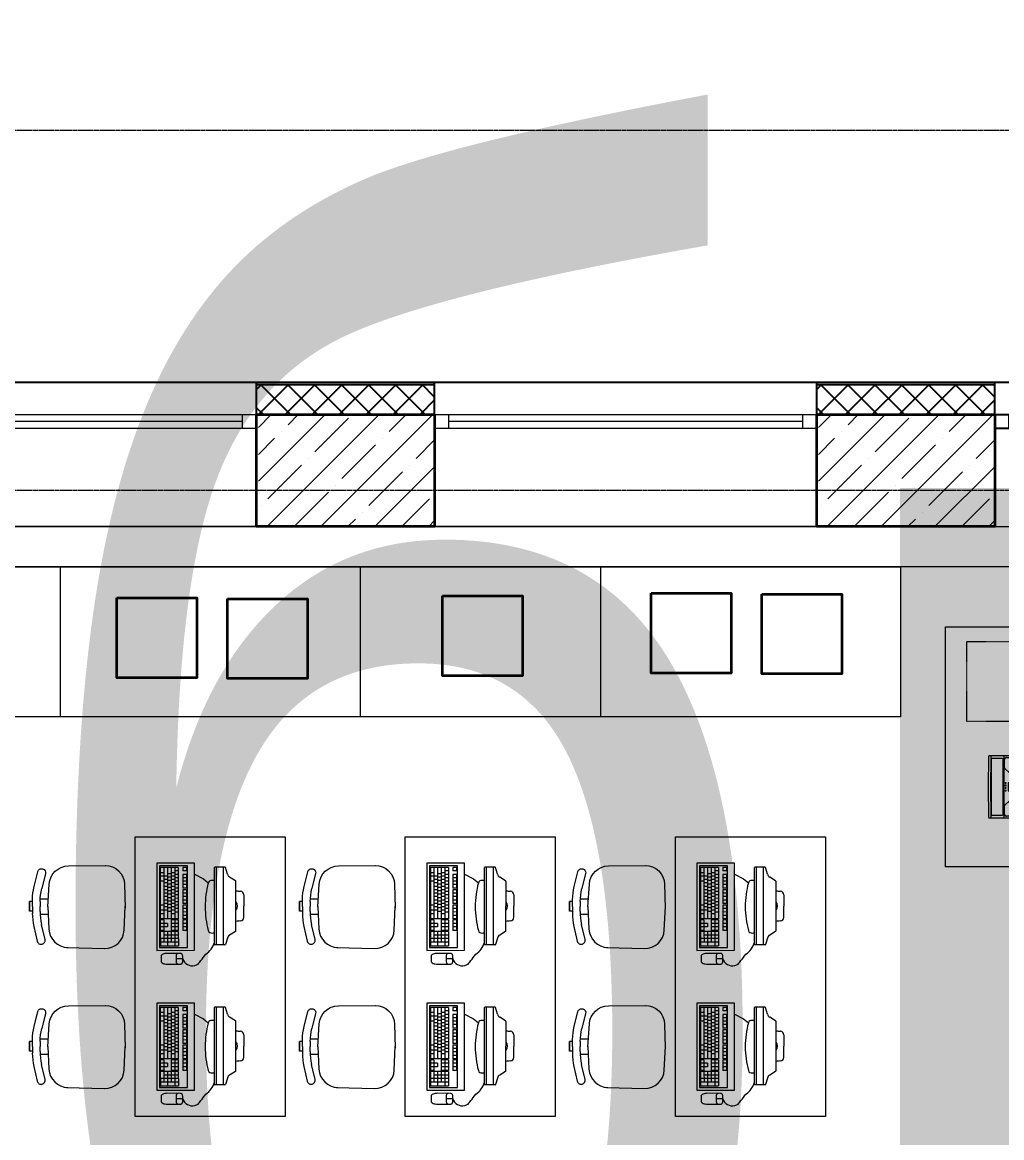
# Model space of a CAD drawing. Header units: millimetres. Extents: x 0 to 168960, y -92093 to 443706.
# Drawn here: x 41887 to 46783, y 316665 to 322243 of the extents above; entities that cross this region are included whole.
import ezdxf
from ezdxf.enums import TextEntityAlignment as Align

# ---------------------------------------------------------------- set-up
doc = ezdxf.new("R2018")
doc.units = ezdxf.units.MM
doc.linetypes.add('HIDDEN', pattern=[0.375, 0.25, -0.125])
doc.linetypes.add('осевая', pattern=[50.8, 31.75, -6.35, 6.35, -6.35])
for name, color, linetype, lineweight in [('_0', 7, 'Continuous', 15), ('АР_Названия помещений', 124, 'Continuous', 5), ('АР_Номер помещения', 1, 'Continuous', 25), ('АР_Окна БЛОК', 250, 'Continuous', 13), ('АР_Помещения_площадь', 19, 'Continuous', 9)]:
    doc.layers.add(name, color=color, linetype=linetype, lineweight=lineweight)
doc.layers.add('АР_Сущ.Несущая стена', color=7, linetype='Continuous')
doc.styles.add('ISOCPEUR', font='isocpeur.ttf', dxfattribs={"height": 175})
doc.styles.get("Standard").update_dxf_attribs({"font": 'arial.ttf'})

# ---------------------------------------------------------------- blocks, each defined once
blk = doc.blocks.new('ОКНО 1910')
at = {"layer": 'АР_Окна БЛОК', "color": 8, "ltscale": 0.1}
for points in [[(178763.3, -124524.8), (180673.3, -124524.8), (180673.3, -125084.8), (178763.3, -125084.8)], [(178763.3, -125014.8), (180673.3, -125014.8), (180673.3, -125084.8), (178763.3, -125084.8)], [(178763.3, -125014.8), (178833.3, -125014.8), (178833.3, -125084.8), (178763.3, -125084.8)], [(180603.3, -125014.8), (180673.3, -125014.8), (180673.3, -125084.8), (180603.3, -125084.8)]]:
    blk.add_lwpolyline(points, close=True, dxfattribs=at)
blk.add_lwpolyline([(178833.3, -125049.8), (180603.3, -125049.8)], dxfattribs=at)
blk = doc.blocks.new('3 ЭТАЖ')
at = {"layer": 'АР_Сущ.Несущая стена', "ltscale": 0.1}
h = blk.add_hatch(dxfattribs=at)
h.set_pattern_fill('ANSI37', color=8, scale=30, angle=180)
h.set_pattern_definition([(225, (330133.215, -168141.7), (67.35192, -67.35192), []), (315, (330133.215, -168141.7), (67.35192, 67.35192), [])])
h.paths.add_polyline_path([(151369.9, -43056.9), (152259.9, -43056.9), (152259.9, -42906.9), (151369.9, -42906.9)])
h = blk.add_hatch(dxfattribs=at)
h.set_pattern_fill('ANSI37', color=8, scale=30, angle=180)
h.set_pattern_definition([(225, (332933.215, -168141.7), (67.35192, -67.35192), []), (315, (332933.215, -168141.7), (67.35192, 67.35192), [])])
h.paths.add_polyline_path([(154169.9, -43056.9), (155059.9, -43056.9), (155059.9, -42906.9), (154169.9, -42906.9)])
at = {"layer": 'АР_Сущ.Несущая стена', "lineweight": 13, "ltscale": 10000}
h = blk.add_hatch(dxfattribs=at)
h.set_pattern_fill('ANSI35', color=8, scale=30)
h.set_pattern_definition([(45, (-26494.48, 81467.89), (-134.70384, 134.70384), []), (45, (-26359.77, 81467.89), (-134.70384, 134.70384), [238.125, -47.625, 0, -47.625])])
h.paths.add_polyline_path([(152259.9, -43261.9), (151378.9, -43261.9), (151378.9, -43616.9), (152259.9, -43616.9), (152259.9, -43546.9)])
h.paths.add_polyline_path([(152259.9, -43056.9), (151378.9, -43056.9), (151378.9, -43261.9), (152259.9, -43261.9)])
h = blk.add_hatch(dxfattribs=at)
h.set_pattern_fill('ANSI35', color=8, scale=30)
h.set_pattern_definition([(45, (-23694.48, 81467.89), (-134.70384, 134.70384), []), (45, (-23559.77, 81467.89), (-134.70384, 134.70384), [238.125, -47.625, 0, -47.625])])
h.paths.add_polyline_path([(155059.9, -43261.9), (154178.9, -43261.9), (154178.9, -43616.9), (155059.9, -43616.9), (155059.9, -43546.9)])
h.paths.add_polyline_path([(155059.9, -43056.9), (154178.9, -43056.9), (154178.9, -43261.9), (155059.9, -43261.9)])
at = {"layer": 'АР_Сущ.Несущая стена', "color": 8, "ltscale": 0.1}
for points in [[(156752.3, -42896.9), (138222.8, -42896.9), (138222.8, -41095.4), (133195.8, -41095.4), (133195.8, -42896.9), (133154.3, -42896.9)], [(151369.9, -43056.9), (151369.9, -42896.9)], [(151369.9, -42906.9), (152259.9, -42906.9)], [(152259.9, -43056.9), (152259.9, -42896.9)], [(154169.9, -43056.9), (154169.9, -42896.9)], [(154169.9, -42906.9), (155059.9, -42906.9)], [(155059.9, -43056.9), (155059.9, -42896.9)]]:
    blk.add_lwpolyline(points, dxfattribs=at)
at = {"layer": 'АР_Сущ.Несущая стена', "color": 8, "linetype": 'Continuous', "lineweight": 35, "flags": 128}
for points in [[(151369.9, -43056.9), (152259.9, -43056.9), (152259.9, -43616.9), (151369.9, -43616.9)], [(154169.9, -43056.9), (155059.9, -43056.9), (155059.9, -43616.9), (154169.9, -43616.9)]]:
    blk.add_lwpolyline(points, close=True, dxfattribs=at)
at = {"layer": 'АР_Сущ.Несущая стена', "color": 8, "ltscale": 0.1}
blk.add_lwpolyline([(155129.9, -43126.9), (155059.9, -43126.9), (155059.9, -43056.9), (155129.9, -43056.9)], close=True, dxfattribs=at)
at = {"layer": 'АР_Сущ.Несущая стена', "color": 8, "rotation": 180}
for p in [(330133.2, -168141.7), (332933.2, -168141.7)]:
    blk.add_blockref('ОКНО 1910', p, dxfattribs=at)
blk = doc.blocks.new('*U362')
at = {"color": 8, "style": 'ISOCPEUR', "width": 0.7, "flags": 1}
blk.add_attdef('КАТЕГОРИЯ', (-499.2, -2092.2), '', height=250, dxfattribs=at)
at = {"layer": 'АР_Номер помещения', "color": 8, "style": 'ISOCPEUR', "width": 0.7}
blk.add_attdef('НОМЕР_ПОМЕЩЕНИЯ', text='', height=300, dxfattribs=at).set_placement((-17564.9, 2858.2), align=Align.MIDDLE_CENTER)
at = {"layer": 'АР_Помещения_площадь', "color": 8, "style": 'ISOCPEUR', "width": 0.7}
blk.add_attdef('ПЛОЩАДЬ_ПОМЕЩЕНИЯ', text='', height=200, dxfattribs=at).set_placement((-1475.6, 2342.5), align=Align.MIDDLE_RIGHT)
at = {"layer": 'АР_Помещения_площадь', "color": 8, "lineweight": 30, "width": 0.7, "flags": 104}
blk.add_attdef('ИМЯ_ПОМЕЩЕНИЯ', text='', height=100, dxfattribs=at).set_placement((157.6, 1217.1), align=Align.MIDDLE_CENTER)
blk = doc.blocks.new('laptop')
at = {"color": 8}
for p, q in [((-150.3, 324.5), (-155, 323.2)), ((-150.3, 324.5), (-155, 323.2)), ((-155, 323.2), (-155, 9.7)), ((-155, 323.2), (-155, 9.7)), ((-150.3, 312.7), (-155, 311.4)), ((0, 325.7), (-150.3, 324.5)), ((0, 325.7), (-150.3, 324.5)), ((0, 313.9), (-150.3, 312.7)), ((-143, 308.8), (-140, 309.5)), ((-143, 253.6), (-143, 308.8)), ((-140, 309.5), (140, 309.5)), ((150.3, 324.5), (0, 325.7)), ((150.3, 324.5), (0, 325.7)), ((150.3, 312.7), (0, 313.9)), ((140, 309.5), (143, 308.8)), ((143, 308.8), (143, 253.6)), ((155, 323.2), (150.3, 324.5)), ((155, 323.2), (150.3, 324.5)), ((155, 311.4), (150.3, 312.7)), ((155, 9.7), (155, 323.2)), ((155, 9.7), (155, 323.2)), ((155, 248), (-155, 248)), ((-147, 210), (-147, 234)), ((-140, 252.9), (-143, 253.6)), ((140, 252.9), (-140, 252.9)), ((-137, 244), (-95.6, 244)), ((-68, 218.5), (-92, 242.5)), ((-18.5, 241.8), (-20.5, 241.8)), ((-20.5, 241.8), (-20.5, 236.8)), ((-20.5, 236.8), (-18.5, 236.8)), ((-20.5, 226), (-20.5, 220.4)), ((20.5, 226), (-20.5, 226)), ((-18.5, 236.8), (-18.5, 241.8)), ((-5.5, 241.8), (-7.5, 241.8)), ((-7.5, 241.8), (-7.5, 236.8)), ((-7.5, 236.8), (-5.5, 236.8)), ((-5.5, 236.8), (-5.5, 241.8)), ((7.5, 241.8), (5.5, 241.8)), ((5.5, 241.8), (5.5, 236.8)), ((5.5, 236.8), (7.5, 236.8)), ((7.5, 236.8), (7.5, 241.8)), ((20.5, 241.8), (18.5, 241.8)), ((18.5, 241.8), (18.5, 236.8)), ((18.5, 236.8), (20.5, 236.8)), ((20.5, 236.8), (20.5, 241.8)), ((20.5, 220.4), (20.5, 226)), ((68, 218.5), (92, 242.5)), ((95.6, 244), (137, 244)), ((143, 253.6), (140, 252.9)), ((147, 234), (147, 210)), ((-147, 210), (-147, 100)), ((147, 210), (-147, 210)), ((-147, 210), (-71.6, 210)), ((-130, 194.2), (-147, 194.2)), ((147, 191.7), (-147, 191.7)), ((147, 173.3), (-147, 173.3)), ((-138, 191.7), (-138, 173.3)), ((-130, 210), (-130, 194.2)), ((-129, 173.3), (-129, 155)), ((-127.5, 210), (-127.5, 194.2)), ((76.5, 194.2), (-127.5, 194.2)), ((-118.5, 191.7), (-118.5, 173.3)), ((-110.5, 210), (-110.5, 194.2)), ((-109.5, 173.3), (-109.5, 155)), ((-99, 191.7), (-99, 173.3)), ((-93.5, 210), (-93.5, 194.2)), ((-90, 173.3), (-90, 155)), ((-79.5, 191.7), (-79.5, 173.3)), ((-76.5, 210), (-76.5, 194.2)), ((-70.5, 173.3), (-70.5, 155)), ((-60, 191.7), (-60, 173.3)), ((-59.5, 210), (-59.5, 194.2)), ((-51, 173.3), (-51, 155)), ((-42.5, 210), (-42.5, 194.2)), ((-40.5, 191.7), (-40.5, 173.3)), ((-31.5, 173.3), (-31.5, 155)), ((-25.5, 210), (-25.5, 194.2)), ((-21, 191.7), (-21, 173.3)), ((-20.5, 220.4), (20.5, 220.4)), ((-12, 173.3), (-12, 155)), ((-8.5, 210), (-8.5, 194.2)), ((-1.5, 191.7), (-1.5, 173.3)), ((7.5, 173.3), (7.5, 155)), ((8.5, 210), (8.5, 194.2)), ((18, 191.7), (18, 173.3)), ((25.5, 210), (25.5, 194.2)), ((27, 173.3), (27, 155)), ((37.5, 191.7), (37.5, 173.3)), ((42.5, 210), (42.5, 194.2)), ((46.5, 173.3), (46.5, 155)), ((57, 191.7), (57, 173.3)), ((59.5, 210), (59.5, 194.2)), ((66, 173.3), (66, 155)), ((68.8, 210), (68.8, 211.3)), ((68.8, 210), (68.8, 211.3)), ((147, 210), (68.8, 210)), ((76.5, 210), (76.5, 194.2)), ((76.5, 191.7), (76.5, 173.3)), ((79, 210), (79, 194.2)), ((147, 194.2), (79, 194.2)), ((85.5, 173.3), (85.5, 155)), ((96, 210), (96, 194.2)), ((96, 191.7), (96, 173.3)), ((105, 173.3), (105, 155)), ((113, 210), (113, 194.2)), ((129, 191.7), (129, 100)), ((130, 210), (130, 194.2)), ((147, 210), (147, 100)), ((147, 155), (-147, 155)), ((147, 136.7), (-147, 136.7)), ((147, 118.3), (-147, 118.3)), ((-122.7, 118.3), (-122.7, 100)), ((-122.5, 155), (-122.5, 136.7)), ((-113.5, 136.7), (-113.5, 118.3)), ((-103, 155), (-103, 136.7)), ((-98.3, 118.3), (-98.3, 100)), ((-94, 136.7), (-94, 118.3)), ((-83.5, 155), (-83.5, 136.7)), ((-74.5, 136.7), (-74.5, 118.3)), ((-74, 118.3), (-74, 100)), ((-64, 155), (-64, 136.7)), ((-55, 136.7), (-55, 118.3)), ((-54.5, 118.3), (-54.5, 100)), ((-44.5, 155), (-44.5, 136.7)), ((-35.5, 136.7), (-35.5, 118.3)), ((-25, 155), (-25, 136.7)), ((-16, 136.7), (-16, 118.3)), ((-5.5, 155), (-5.5, 136.7)), ((3.5, 136.7), (3.5, 118.3)), ((9.5, 118.3), (9.5, 100)), ((14, 155), (14, 136.7)), ((23, 136.7), (23, 118.3)), ((29, 118.3), (29, 100)), ((33.5, 155), (33.5, 136.7)), ((42.5, 136.7), (42.5, 118.3)), ((48.5, 118.3), (48.5, 100)), ((53, 155), (53, 136.7)), ((62, 136.7), (62, 118.3)), ((68, 118.3), (68, 100)), ((72.5, 155), (72.5, 136.7)), ((81.5, 136.7), (81.5, 118.3)), ((87.5, 118.3), (87.5, 100)), ((90, 118.3), (90, 100)), ((92, 155), (92, 136.7)), ((109.5, 136.7), (109.5, 100)), ((147, 100), (-147, 100)), ((-155, 9.7), (-154.5, 7.6)), ((-154.5, 7.6), (-152.4, 5.3)), ((-152.4, 5.3), (-150.3, 4.7)), ((-150.3, 4.7), (0, 0)), ((-59, 14), (-59, 0.7)), ((59, 14), (-59, 14)), ((-59, 0.7), (-59, 14)), ((-59, 14), (59, 14)), ((0, 0), (150.3, 4.7)), ((59, 0.7), (59, 14)), ((59, 14), (59, 0.7)), ((150.3, 4.7), (153.2, 5.9)), ((153.2, 5.9), (154.7, 7.9)), ((154.7, 7.9), (155, 9.7))]:
    blk.add_line(p, q, dxfattribs=at)
blk.add_lwpolyline([(-51.9, 78.7), (-4, 78.7), (-4, 39.2), (-51.9, 39.2)], close=True, dxfattribs=at)
for centre, radius, start, end in [((-137, 234), 10, 90, 180), ((-95.6, 239), 5, 45, 90), ((95.6, 239), 5, 90, 135), ((137, 234), 10, 0, 90), ((-71.6, 215), 5, 270, 45), ((71.6, 215), 5, 135, 236.1175), ((-150, 9.7), 5, 180, 266.4167), ((0, 2405), 2405, 266.4167, 273.5833), ((150, 9.7), 5, 273.5833, 0)]:
    blk.add_arc(centre, radius, start, end, dxfattribs=at)
blk = doc.blocks.new('стол с тумбой 1200х600')
at = {"color": 8}
blk.add_lwpolyline([(-19012.2, 19801.1), (-19012.2, 21001.1), (-19612.2, 21001.1), (-19612.2, 19801.1)], close=True, dxfattribs=at)
at = {"color": 8, "linetype": 'HIDDEN', "ltscale": 0.1}
blk.add_lwpolyline([(-19505.4, 19874.7), (-19105.4, 19874.7), (-19105.4, 20274.7), (-19505.4, 20274.7)], close=True, dxfattribs=at)
blk = doc.blocks.new('стуо без подлокот')
at = {"color": 8, "extrusion": (-5.44802e-05, 0.000471638, 1)}
for p, q in [((-8645, 20681.8, -0.1), (-8626.7, 20755.9, -0.1)), ((-8602.9, 20770, -0.1), (-8601.7, 20769.7, -0.1)), ((-8473.8, 20784.8, -0.1), (-8288.3, 20786.7, -0.1)), ((-8587.9, 20746.3, -0.1), (-8606.4, 20671.5, 0)), ((-8576.6, 20580.7, 0), (-8569.4, 20694.1, -0.1)), ((-8192.9, 20692.7, 0), (-8189.5, 20574.6, 0)), ((-8668.2, 20606.4, 0), (-8668.9, 20558, 0)), ((-8668.6, 20558, 0), (-8668.5, 20606.4, 0)), ((-8653.6, 20606.2, 0), (-8668.2, 20606.4, 0)), ((-8654, 20582, 0), (-8653.5, 20616.7, 0)), ((-8654, 20582, 0), (-8653.6, 20606.2, 0)), ((-8614.9, 20606.4, 0), (-8615.3, 20581.4, 0)), ((-8614.4, 20620.1, 0), (-8574.1, 20619.4, 0)), ((-8654, 20558, 0), (-8668.6, 20558, 0)), ((-8654, 20582.2, 0), (-8654.1, 20547.5, 0)), ((-8654, 20582.2, 0), (-8654, 20558, 0)), ((-8615.3, 20557.2, 0), (-8615.3, 20582.2, 0)), ((-8615, 20543.4, 0), (-8574.8, 20543.4, 0)), ((-8576.6, 20582.1), (-8571.3, 20468.7, 0.1)), ((-8194.8, 20463.8, 0.1), (-8189.4, 20581.9, 0)), ((-8646.7, 20482.2, 0), (-8629.5, 20407.8, 0.1)), ((-8590.7, 20416.8, 0.1), (-8607.9, 20491.9, 0)), ((-8606, 20393.3, 0.1), (-8604.8, 20393.6, 0.1)), ((-8483.6, 20376.8, 0.1), (-8294.1, 20371.3, 0.1))]:
    blk.add_line(p, q, dxfattribs=at)
at = {"color": 8, "extrusion": (5.44802e-05, -0.000471638, -1)}
for centre, major_axis, start_param, end_param in [((-8607.9, 20751.3, -0.1), (12.7, 14.6, 0), 4.240369, 5.829345), ((-8606.7, 20751, -0.1), (12.7, 14.6, 0), -0.45384, 1.098777), ((-8472.8, 20688, 0), (63.4, 73.1, 0), 4.061153, 5.558057), ((-8289.7, 20689.9, 0), (63.4, 73.1, 0), -0.725128, 0.826554), ((-8363.1, 20612, 0), (-219.3, 190.3, -0.1), 5.584367, 5.811166), ((-8324.6, 20601.7, 0), (190.3, 219.3, -0.1), 4.01357, 4.240369)]:
    blk.add_ellipse(centre, major_axis=major_axis, ratio=1, start_param=start_param, end_param=end_param, dxfattribs=at)
at = {"color": 8, "extrusion": (-5.44802e-05, 0.000471638, 1)}
for centre, major_axis, start_param, end_param in [((-8363.7, 20547.3, 0), (-222.5, -186.7, 0.1), 5.584367, 5.811166), ((-8324.9, 20557, 0), (186.7, -222.5, 0.1), 4.01357, 4.240369), ((-8609.5, 20412.4, 0.1), (12.4, -14.8, 0), -0.45384, 1.098777), ((-8474.6, 20473.2, 0.1), (62.2, -74.2, 0), 4.061153, 5.558057), ((-8291.5, 20468.3, 0.1), (62.2, -74.2, 0), -0.725128, 0.826554), ((-8610.7, 20412.1, 0.1), (12.4, -14.8, 0), 4.240369, 5.829345)]:
    blk.add_ellipse(centre, major_axis=major_axis, ratio=1, start_param=start_param, end_param=end_param, dxfattribs=at)
blk = doc.blocks.new('ПК-2')
at = {"color": 8, "extrusion": (6.19742e-05, -0.000470712, 1)}
for p, q in [((7035967.1, 1186827.6, 95), (7035877.1, 1186827.5, 95.1)), ((7035877.1, 1186827.5, 95.1), (7035877.6, 1186571, 94.9)), ((7035895.1, 1186827.5, 95.1), (7035895.6, 1186571, 94.9)), ((7035913.1, 1186827.5, 95.1), (7035913.6, 1186571, 94.9)), ((7035931.1, 1186827.6, 95.1), (7035931.6, 1186571.1, 94.9)), ((7035949.1, 1186827.6, 95.1), (7035949.6, 1186571.1, 94.9)), ((7035967.1, 1186827.6, 95), (7035967.6, 1186571.1, 94.9)), ((7036007.6, 1186827.7, 95), (7035989.6, 1186827.7, 95)), ((7036148.9, 1186442.6, 94.9), (7036148.1, 1186827.8, 95)), ((7036200.3, 1186829.7, 95), (7036149.9, 1186829.6, 95)), ((7036157.9, 1186440.8, 94.9), (7036157.1, 1186829.6, 95)), ((7036193.9, 1186440.9, 94.9), (7036193.1, 1186829.7, 95)), ((7036212.2, 1186795.1, 95), (7036202.1, 1186827.9, 95)), ((7036253.1, 1186761.9, 95), (7036223.8, 1186780.1, 95)), ((7036255.8, 1186512.8, 94.9), (7036255.4, 1186758, 95)), ((7036294.4, 1186691.8, 95), (7036294.6, 1186635.5, 94.9)), ((7036294.7, 1186579.1, 94.9), (7036294.6, 1186635.5, 94.9)), ((7035877.6, 1186566.5, 94.9), (7035877.7, 1186512.5, 94.9)), ((7035895.6, 1186566.5, 94.9), (7035895.7, 1186512.5, 94.9)), ((7035913.7, 1186548.5, 94.9), (7035913.7, 1186530.5, 94.9)), ((7035931.6, 1186566.6, 94.9), (7035931.7, 1186512.6, 94.9)), ((7035949.6, 1186566.6, 94.9), (7035949.7, 1186512.6, 94.9)), ((7035967.6, 1186566.6, 94.9), (7035967.7, 1186512.6, 94.9)), ((7035877.7, 1186508, 94.9), (7035877.9, 1186436, 94.9)), ((7035895.7, 1186508, 94.9), (7035895.9, 1186454, 94.9)), ((7035913.7, 1186508, 94.9), (7035913.9, 1186436, 94.9)), ((7035931.7, 1186508.1, 94.9), (7035931.9, 1186454.1, 94.9)), ((7035949.7, 1186508.1, 94.9), (7035949.9, 1186436.1, 94.9)), ((7035967.7, 1186508.1, 94.9), (7035967.9, 1186436.1, 94.9)), ((7036212.8, 1186475.5, 94.9), (7036202.9, 1186442.7, 94.9)), ((7036253.6, 1186508.9, 94.9), (7036224.3, 1186490.6, 94.9)), ((7035877.9, 1186436, 94.9), (7035967.9, 1186436.1, 94.9)), ((7036201.1, 1186440.9, 94.9), (7036150.7, 1186440.8, 94.9))]:
    blk.add_line(p, q, dxfattribs=at)
at = {"color": 8, "extrusion": (6.19742e-05, -0.000470712, 1), "elevation": -27.6}
for points in [[(7035859.1, 1186850), (7035859.9, 1186413.5), (7036048.9, 1186413.9), (7036048.1, 1186850.4)], [(7035872.6, 1186836.6), (7035873.4, 1186427.1), (7036012.9, 1186427.3), (7036012.1, 1186836.8)]]:
    blk.add_lwpolyline(points, close=True, dxfattribs=at)
for points in [[(7035967.2, 1186810.6), (7035949.2, 1186810.6)], [(7035989.6, 1186827.8), (7035989.7, 1186810.7)], [(7036007.7, 1186810.7), (7035989.7, 1186810.7)], [(7036007.6, 1186827.8), (7036007.7, 1186810.7)], [(7035895.2, 1186802), (7035877.2, 1186801.9)], [(7035895.2, 1186784.9), (7035877.2, 1186784.8)], [(7035895.3, 1186759.2), (7035877.3, 1186759.2)], [(7035913.2, 1186784.9), (7035895.2, 1186784.9)], [(7035913.2, 1186767.8), (7035895.2, 1186767.8)], [(7035931.2, 1186796.6), (7035913.2, 1186796.5)], [(7035931.2, 1186779.5), (7035913.2, 1186779.4)], [(7035931.2, 1186762.4), (7035913.2, 1186762.3)], [(7035949.2, 1186802.1), (7035931.2, 1186802)], [(7035949.2, 1186785), (7035931.2, 1186784.9)], [(7035949.2, 1186767.9), (7035931.2, 1186767.8)], [(7035967.2, 1186793.5), (7035949.2, 1186793.5)], [(7035967.2, 1186776.4), (7035949.2, 1186776.4)], [(7035967.3, 1186759.3), (7035949.3, 1186759.3)], [(7035989.7, 1186793.6), (7035989.8, 1186725.2)], [(7036007.7, 1186793.6), (7035989.7, 1186793.6)], [(7036007.7, 1186776.5), (7035989.7, 1186776.5)], [(7036007.8, 1186759.4), (7035989.8, 1186759.4)], [(7036007.7, 1186793.6), (7036007.8, 1186725.2)], [(7036048.2, 1186794.9), (7036092.7, 1186771.5), (7036117.2, 1186751.9)], [(7035913.3, 1186750.7), (7035895.3, 1186750.7)], [(7035913.3, 1186733.6), (7035895.3, 1186733.6)], [(7035913.3, 1186716.5), (7035895.3, 1186716.5)], [(7035913.4, 1186699.4), (7035895.4, 1186699.4)], [(7035931.3, 1186745.3), (7035913.3, 1186745.2)], [(7035931.3, 1186728.2), (7035913.3, 1186728.1)], [(7035931.3, 1186711.1), (7035913.3, 1186711)], [(7035949.3, 1186750.8), (7035931.3, 1186750.7)], [(7035949.3, 1186733.7), (7035931.3, 1186733.6)], [(7035949.3, 1186716.6), (7035931.3, 1186716.5)], [(7035949.4, 1186699.5), (7035931.4, 1186699.4)], [(7035967.3, 1186742.2), (7035949.3, 1186742.2)], [(7035967.3, 1186725.1), (7035949.3, 1186725.1)], [(7035967.3, 1186708), (7035949.3, 1186708)], [(7036007.8, 1186742.3), (7035989.8, 1186742.3)], [(7036007.8, 1186725.2), (7035989.8, 1186725.2)], [(7035989.8, 1186716.6), (7035990, 1186648.2)], [(7036007.8, 1186716.7), (7035989.8, 1186716.6)], [(7036007.9, 1186699.6), (7035989.9, 1186699.5)], [(7036007.8, 1186716.7), (7036008, 1186648.3)], [(7035913.4, 1186682.3), (7035895.4, 1186682.3)], [(7035913.4, 1186665.2), (7035895.4, 1186665.2)], [(7035913.5, 1186648.1), (7035895.5, 1186648.1)], [(7035931.4, 1186694), (7035913.4, 1186693.9)], [(7035931.4, 1186676.9), (7035913.4, 1186676.8)], [(7035931.4, 1186659.8), (7035913.4, 1186659.7)], [(7035931.5, 1186642.7), (7035913.5, 1186642.6)], [(7035949.4, 1186682.4), (7035931.4, 1186682.3)], [(7035949.4, 1186665.3), (7035931.4, 1186665.2)], [(7035949.5, 1186648.2), (7035931.5, 1186648.1)], [(7035967.4, 1186690.9), (7035949.4, 1186690.9)], [(7035967.4, 1186673.8), (7035949.4, 1186673.8)], [(7035967.4, 1186656.7), (7035949.4, 1186656.7)], [(7036007.9, 1186682.5), (7035989.9, 1186682.4)], [(7036007.9, 1186665.4), (7035989.9, 1186665.3)], [(7036008, 1186648.3), (7035990, 1186648.2)], [(7035895.5, 1186639.5), (7035877.5, 1186639.5)], [(7035895.5, 1186613.9), (7035877.5, 1186613.8)], [(7035895.6, 1186596.8), (7035877.6, 1186596.7)], [(7035913.5, 1186631), (7035895.5, 1186631)], [(7035913.5, 1186613.9), (7035895.5, 1186613.9)], [(7035931.5, 1186625.6), (7035913.5, 1186625.5)], [(7035931.5, 1186608.5), (7035913.5, 1186608.4)], [(7035949.5, 1186631.1), (7035931.5, 1186631)], [(7035949.5, 1186614), (7035931.5, 1186613.9)], [(7035949.6, 1186596.9), (7035931.6, 1186596.8)], [(7035967.5, 1186639.6), (7035949.5, 1186639.6)], [(7035967.5, 1186622.5), (7035949.5, 1186622.5)], [(7035967.5, 1186605.4), (7035949.5, 1186605.4)], [(7035990, 1186639.7), (7035990.1, 1186571.3)], [(7036008, 1186639.7), (7035990, 1186639.7)], [(7036008, 1186622.6), (7035990, 1186622.6)], [(7036008, 1186605.5), (7035990, 1186605.5)], [(7036008.1, 1186588.4), (7035990.1, 1186588.4)], [(7036008, 1186639.7), (7036008.1, 1186571.3)], [(7035967.6, 1186571.2), (7035877.6, 1186571.1)], [(7035895.6, 1186566.6), (7035877.6, 1186566.6)], [(7035913.7, 1186548.6), (7035877.7, 1186548.6)], [(7035913.7, 1186530.6), (7035877.7, 1186530.6)], [(7035967.6, 1186566.7), (7035931.6, 1186566.7)], [(7035967.7, 1186548.7), (7035931.7, 1186548.7)], [(7035967.7, 1186530.7), (7035931.7, 1186530.7)], [(7036008.1, 1186571.3), (7035990.1, 1186571.3)], [(7035990.1, 1186566.8), (7035990.2, 1186512.8)], [(7036008.1, 1186566.8), (7035990.1, 1186566.8)], [(7036008.2, 1186548.8), (7035990.2, 1186548.8)], [(7036008.2, 1186530.8), (7035990.2, 1186530.8)], [(7036008.1, 1186566.8), (7036008.2, 1186512.8)], [(7035895.7, 1186512.6), (7035877.7, 1186512.6)], [(7035967.7, 1186508.2), (7035877.7, 1186508.1)], [(7035967.8, 1186490.2), (7035895.8, 1186490.1)], [(7035967.7, 1186512.7), (7035931.7, 1186512.7)], [(7036008.2, 1186512.8), (7035990.2, 1186512.8)], [(7036008.2, 1186512.8), (7035990.2, 1186512.8)], [(7035967.8, 1186472.2), (7035877.8, 1186472.1)], [(7035967.8, 1186454.2), (7035877.8, 1186454.1)], [(7035989.9, 1186371.7), (7035957, 1186371.6)]]:
    blk.add_lwpolyline(points, dxfattribs=at)
for points in [[(7035989.9, 1186371.7, 0.397637), (7036050, 1186337.9, 0.110351), (7036066.5, 1186345.2, 0.08312), (7036079.9, 1186362.3, 0.014729), (7036105, 1186394.7, 0.170175), (7036148.8, 1186454, -0.037673)], [(7035968.4, 1186398.6, 0.114539), (7035964.1, 1186397.6, 0.103755), (7035960.3, 1186394.6, 0.091433), (7035957.9, 1186390.4, 0.084292), (7035957, 1186385.1), (7035957.1, 1186358.1, 0.084292), (7035958, 1186352.8, 0.091433), (7035960.4, 1186348.6, 0.103755), (7035964.2, 1186345.6, 0.114539), (7035968.5, 1186344.6, 0.114539)]]:
    blk.add_lwpolyline(points, format="xyb", dxfattribs=at)
blk.add_lwpolyline([(7035881.8, 1186384.9), (7035881.9, 1186357.9, 0.19919), (7035883.7, 1186353.6, 0.098412), (7035891.5, 1186348.4, 0.055653), (7035901.3, 1186345.6, 0.042416), (7035914.6, 1186344.5), (7035978.5, 1186344.6, 0.114539), (7035982.8, 1186345.6, 0.103755), (7035986.6, 1186348.6, 0.091433), (7035989, 1186352.9, 0.084292), (7035989.9, 1186358.2), (7035989.8, 1186385.2, 0.084292), (7035988.9, 1186390.4, 0.091433), (7035986.5, 1186394.7, 0.103755), (7035982.7, 1186397.7, 0.114539), (7035978.4, 1186398.6), (7035914.5, 1186398.5, 0.042416), (7035901.2, 1186397.4, 0.055653), (7035891.4, 1186394.5, 0.098412), (7035883.6, 1186389.3, 0.19919)], format="xyb", close=True, dxfattribs=at)
at = {"color": 8, "extrusion": (6.19742e-05, -0.000470712, 1)}
for centre, radius, start, end in [((7036149.9, 1186827.9, -27.6), 1.8, 90.1091, 180.1091), ((7036200.3, 1186828, -27.6), 1.8, 0.1091, 90.1091), ((7036134.2, 1186746.1, -27.6), 18, 82.9331, 161.3058), ((7036116.2, 1186600.9, -27.6), 164.3, 78.7654, 82.9331), ((7036238, 1186803.1, -27.6), 27, 197.1145, 238.1415), ((7036250.8, 1186758.1, -27.6), 4.5, 0.1091, 59.6301), ((7036579.1, 1186631.2, -27.6), 477.4, 165.3648, 179.8791), ((7036293.3, 1186965.7, -27.6), 256.3, 261.5096, 266.4787), ((7036276.4, 1186691.9, -27.6), 18, 0.1091, 86.4787), ((7036228.8, 1186635.5, -27.6), 33.8, 322.7271, 37.4911), ((7036579.1, 1186635.1, -27.6), 477.4, 180.3391, 194.8534), ((7036294.5, 1186305.4, -27.6), 256.3, 93.7395, 98.7086), ((7036276.6, 1186579.2, -27.6), 18, 273.7395, 0.1091), ((7036134.7, 1186518.5, -27.6), 18, 198.9124, 277.2851), ((7036116.1, 1186663.6, -27.6), 164.3, 277.2851, 281.4528), ((7036238.7, 1186467.8, -27.6), 27, 122.0766, 163.1037), ((7036251.3, 1186512.9, -27.6), 4.5, 300.5881, 0.1091), ((7036150.6, 1186442.7, -27.6), 1.8, 180.1091, 270.1091), ((7036201, 1186442.8, -27.6), 1.8, 270.1091, 0.1091)]:
    blk.add_arc(centre, radius, start, end, dxfattribs=at)

msp = doc.modelspace()

# ---------------------------------------------------------------- linework, layer by layer
at = {"layer": '_0', "linetype": 'осевая', "ltscale": 0.3}
for p, q in [((1843.707, 321703.426), (74501.816, 321703.426)), ((1843.707, 319903.426), (74501.816, 319903.426))]:
    msp.add_line(p, q, dxfattribs=at)
at = {"layer": '_0', "ltscale": 0.1}
msp.add_line((48301.278, 319520.102), (46001.278, 319520.102), dxfattribs=at)
at = {"layer": '_0'}
for points in [[(29591.278, 315953.434), (29591.278, 319721.793), (48301.278, 319721.793), (48301.278, 313703.434), (29991.278, 313703.434), (29991.278, 315953.434)], [(46277.139, 318770.378), (40877.139, 318770.378), (40877.139, 319520.378), (46277.139, 319520.378)], [(42077.139, 318770.378), (42077.139, 319520.378)], [(43577.139, 318770.378), (43577.139, 319520.378)], [(44777.139, 319520.378), (44777.139, 318770.378)], [(46277.139, 319520.378), (46277.139, 318770.378)]]:
    msp.add_lwpolyline(points, dxfattribs=at)
at = {"layer": '_0', "ltscale": 0.1}
msp.add_lwpolyline([(29591.278, 319521.793), (48801.278, 319521.793)], dxfattribs=at)
at = {"layer": '_0', "lineweight": 35}
for points in [[(42359.4, 319365.076), (42759.4, 319365.076), (42759.4, 318965.076), (42359.4, 318965.076)], [(42912.389, 319360.801), (43312.389, 319360.801), (43312.389, 318960.801), (42912.389, 318960.801)], [(43986.836, 319374.551), (44386.836, 319374.551), (44386.836, 318974.551), (43986.836, 318974.551)], [(45029.881, 319388.802), (45429.881, 319388.802), (45429.881, 318988.802), (45029.881, 318988.802)], [(45583.17, 319384.18), (45983.17, 319384.18), (45983.17, 318984.18), (45583.17, 318984.18)]]:
    msp.add_lwpolyline(points, close=True, dxfattribs=at)
at = {"layer": '_0'}
for points in [[(42451.278, 318170.378), (43201.278, 318170.378), (43201.278, 316770.378), (42451.278, 316770.378)], [(43801.278, 318170.378), (44551.278, 318170.378), (44551.278, 316770.378), (43801.278, 316770.378)], [(45151.278, 318170.378), (45901.278, 318170.378), (45901.278, 316770.378), (45151.278, 316770.378)]]:
    msp.add_lwpolyline(points, close=True, dxfattribs=at)

# ---------------------------------------------------------------- block references
for name, p in [('3 ЭТАЖ', (-108312.067, 363338.701)), ('стуо без подлокот', (50590.723, 297239.639, -0.001)), ('стуо без подлокот', (51940.723, 297239.639, -0.001)), ('стуо без подлокот', (53290.723, 297239.639, -0.001)), ('стуо без подлокот', (50590.723, 296539.639, -0.001)), ('стуо без подлокот', (51940.723, 296539.639, -0.001)), ('стуо без подлокот', (53290.723, 296539.639, -0.001))]:
    msp.add_blockref(name, p, dxfattribs=at)
ref = msp.add_blockref('*U362', (49645.182, 311704.592), dxfattribs=at)
lines = msp.add_mtext('\\W0.8000;Кабинет информатики и информационных\\Pтехнологий с возможностью деления\\Pтрансформируемой перегородкой на два\\Pпомещения', dxfattribs={"layer": 'АР_Названия помещений', "color": 8, "insert": (33695.117, 321446.171), "char_height": 6603.18335, "width": 1779.62855, "attachment_point": 1})
ref.add_attrib('ИМЯ_ПОМЕЩЕНИЯ', '', (33695.117, 321446.171), dxfattribs={"flags": 104}).embed_mtext(lines)
at = {"layer": '_0', "xscale": -1, "rotation": 180}
msp.add_blockref('стол с тумбой 1200х600', (66113.454, 339021.215), dxfattribs=at)
at = {"layer": '_0'}
for name, p, rotation in [('laptop', (47041.29, 318419.816), 89.99999999999999), ('ПК-2', (-6995547.363, -855414.005, -94.964), 359.8909180547824), ('ПК-2', (-6994197.363, -855414.005, -94.964), 359.8909180547824), ('ПК-2', (-6992847.363, -855414.005, -94.964), 359.8909180547824), ('ПК-2', (-6995547.363, -856114.005, -94.964), 359.8909180547824), ('ПК-2', (-6994197.363, -856114.005, -94.964), 359.8909180547824), ('ПК-2', (-6992847.363, -856114.005, -94.964), 359.8909180547824)]:
    msp.add_blockref(name, p, dxfattribs=dict(at, rotation=rotation))

doc.saveas('drawing.dxf')
